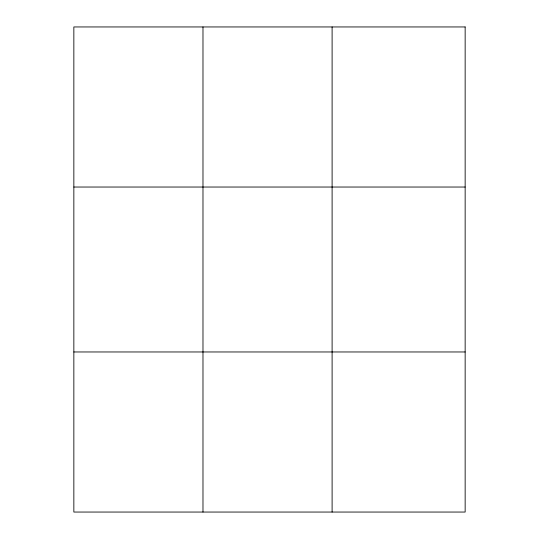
<?xml version="1.0" encoding="UTF-8"?>
<svg xmlns="http://www.w3.org/2000/svg" width="539" height="539" viewBox="0 0 539 539"><rect width="100%" height="100%" fill="white"/><g stroke="black" fill="none" stroke-linecap="round" stroke-linejoin="round"><path stroke-width="0.81" d="M202.981 26.95L202.981 512.05M332.105 26.95L332.105 512.05M73.85 187.033L465.15 187.033M73.85 351.967L465.15 351.967M465.15 26.95L465.15 512.05L73.85 512.05L73.85 26.95L465.15 26.95"/></g></svg>
